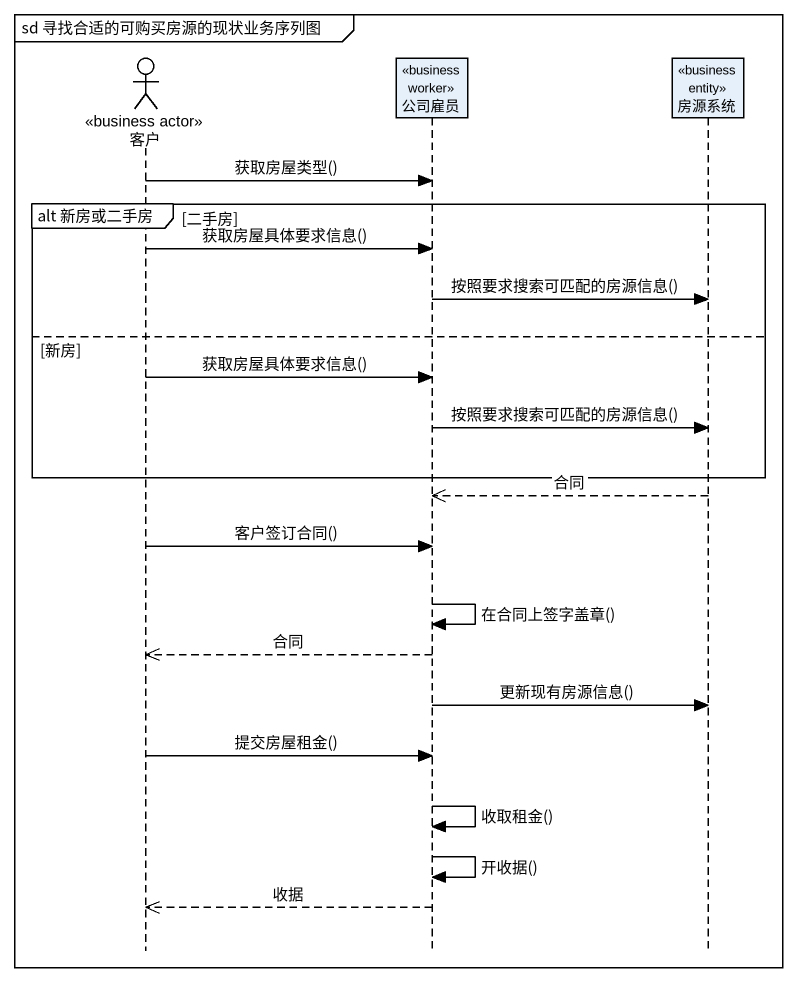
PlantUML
@startuml
mainframe sd 寻找合适的可购买房源的现状业务序列图
hide footbox
actor 客户 <<business actor>>
participant 公司雇员 <<business worker>>
participant 房源系统 <<business entity>>

客户 -> 公司雇员 : 获取房屋类型()
group alt 新房或二手房 [二手房]
  客户 -> 公司雇员 : 获取房屋具体要求信息()
  公司雇员 -> 房源系统 : 按照要求搜索可匹配的房源信息()
else 新房
  客户 -> 公司雇员 : 获取房屋具体要求信息()
  公司雇员 -> 房源系统 : 按照要求搜索可匹配的房源信息()
end
房源系统 -->> 公司雇员 : 合同
客户 -> 公司雇员 : 客户签订合同()
公司雇员 -> 公司雇员 : 在合同上签字盖章()
公司雇员 -->> 客户 : 合同
公司雇员 -> 房源系统 : 更新现有房源信息()
客户 -> 公司雇员 : 提交房屋租金()
公司雇员 -> 公司雇员 : 收取租金()
公司雇员 -> 公司雇员 : 开收据()
公司雇员 -->> 客户 : 收据
@enduml
